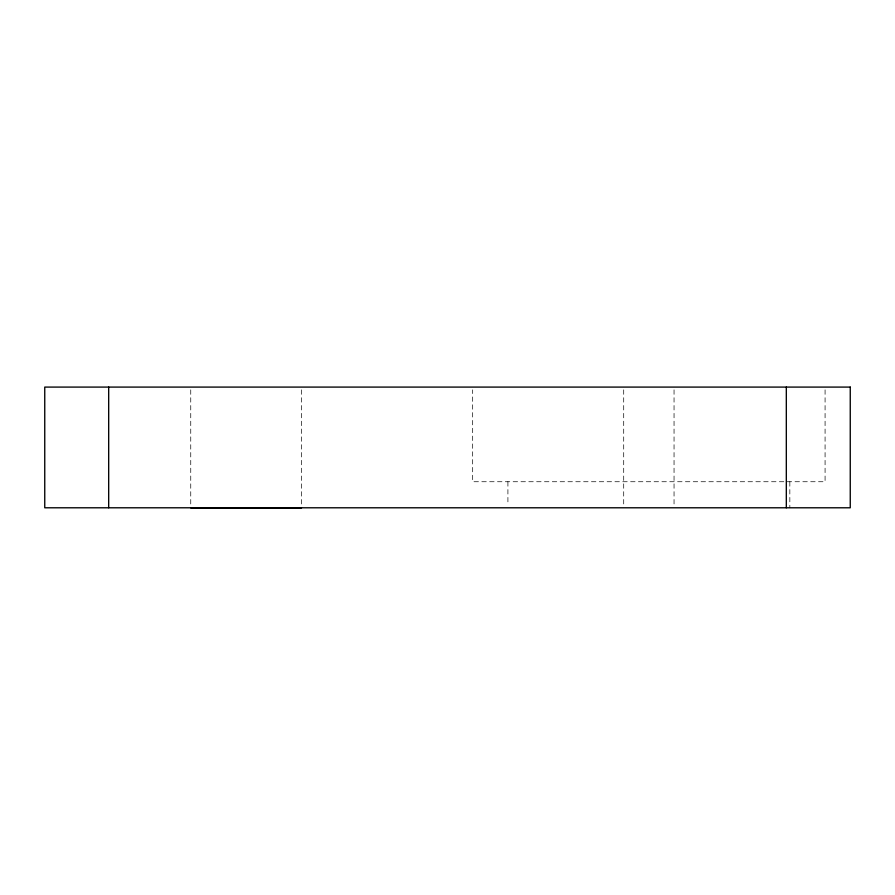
<?xml version="1.0" encoding="UTF-8"?>
<svg xmlns="http://www.w3.org/2000/svg" width="895" height="895" viewBox="0 0 895 895"><rect width="100%" height="100%" fill="white"/><g stroke="black" fill="none" stroke-linecap="round" stroke-linejoin="round"><path stroke-width="0.67" stroke-dasharray="4.47 3.36" d="M825.078 389.873L825.078 481.734L472.672 481.734L472.672 389.873M789.837 481.734L789.837 507.789M674.047 389.862L674.047 505.015M623.703 389.862L623.703 505.015M507.912 481.734L507.912 505.048M301.503 389.862L301.503 505.138M190.747 389.862L190.747 505.138"/><path stroke-width="1.34" d="M190.747 507.912L301.503 507.912M786.313 387.087L786.313 507.789M108.687 387.087L108.687 507.789M850.25 387.087L44.75 387.087L44.75 507.789L850.25 507.789L850.25 387.087"/></g></svg>
